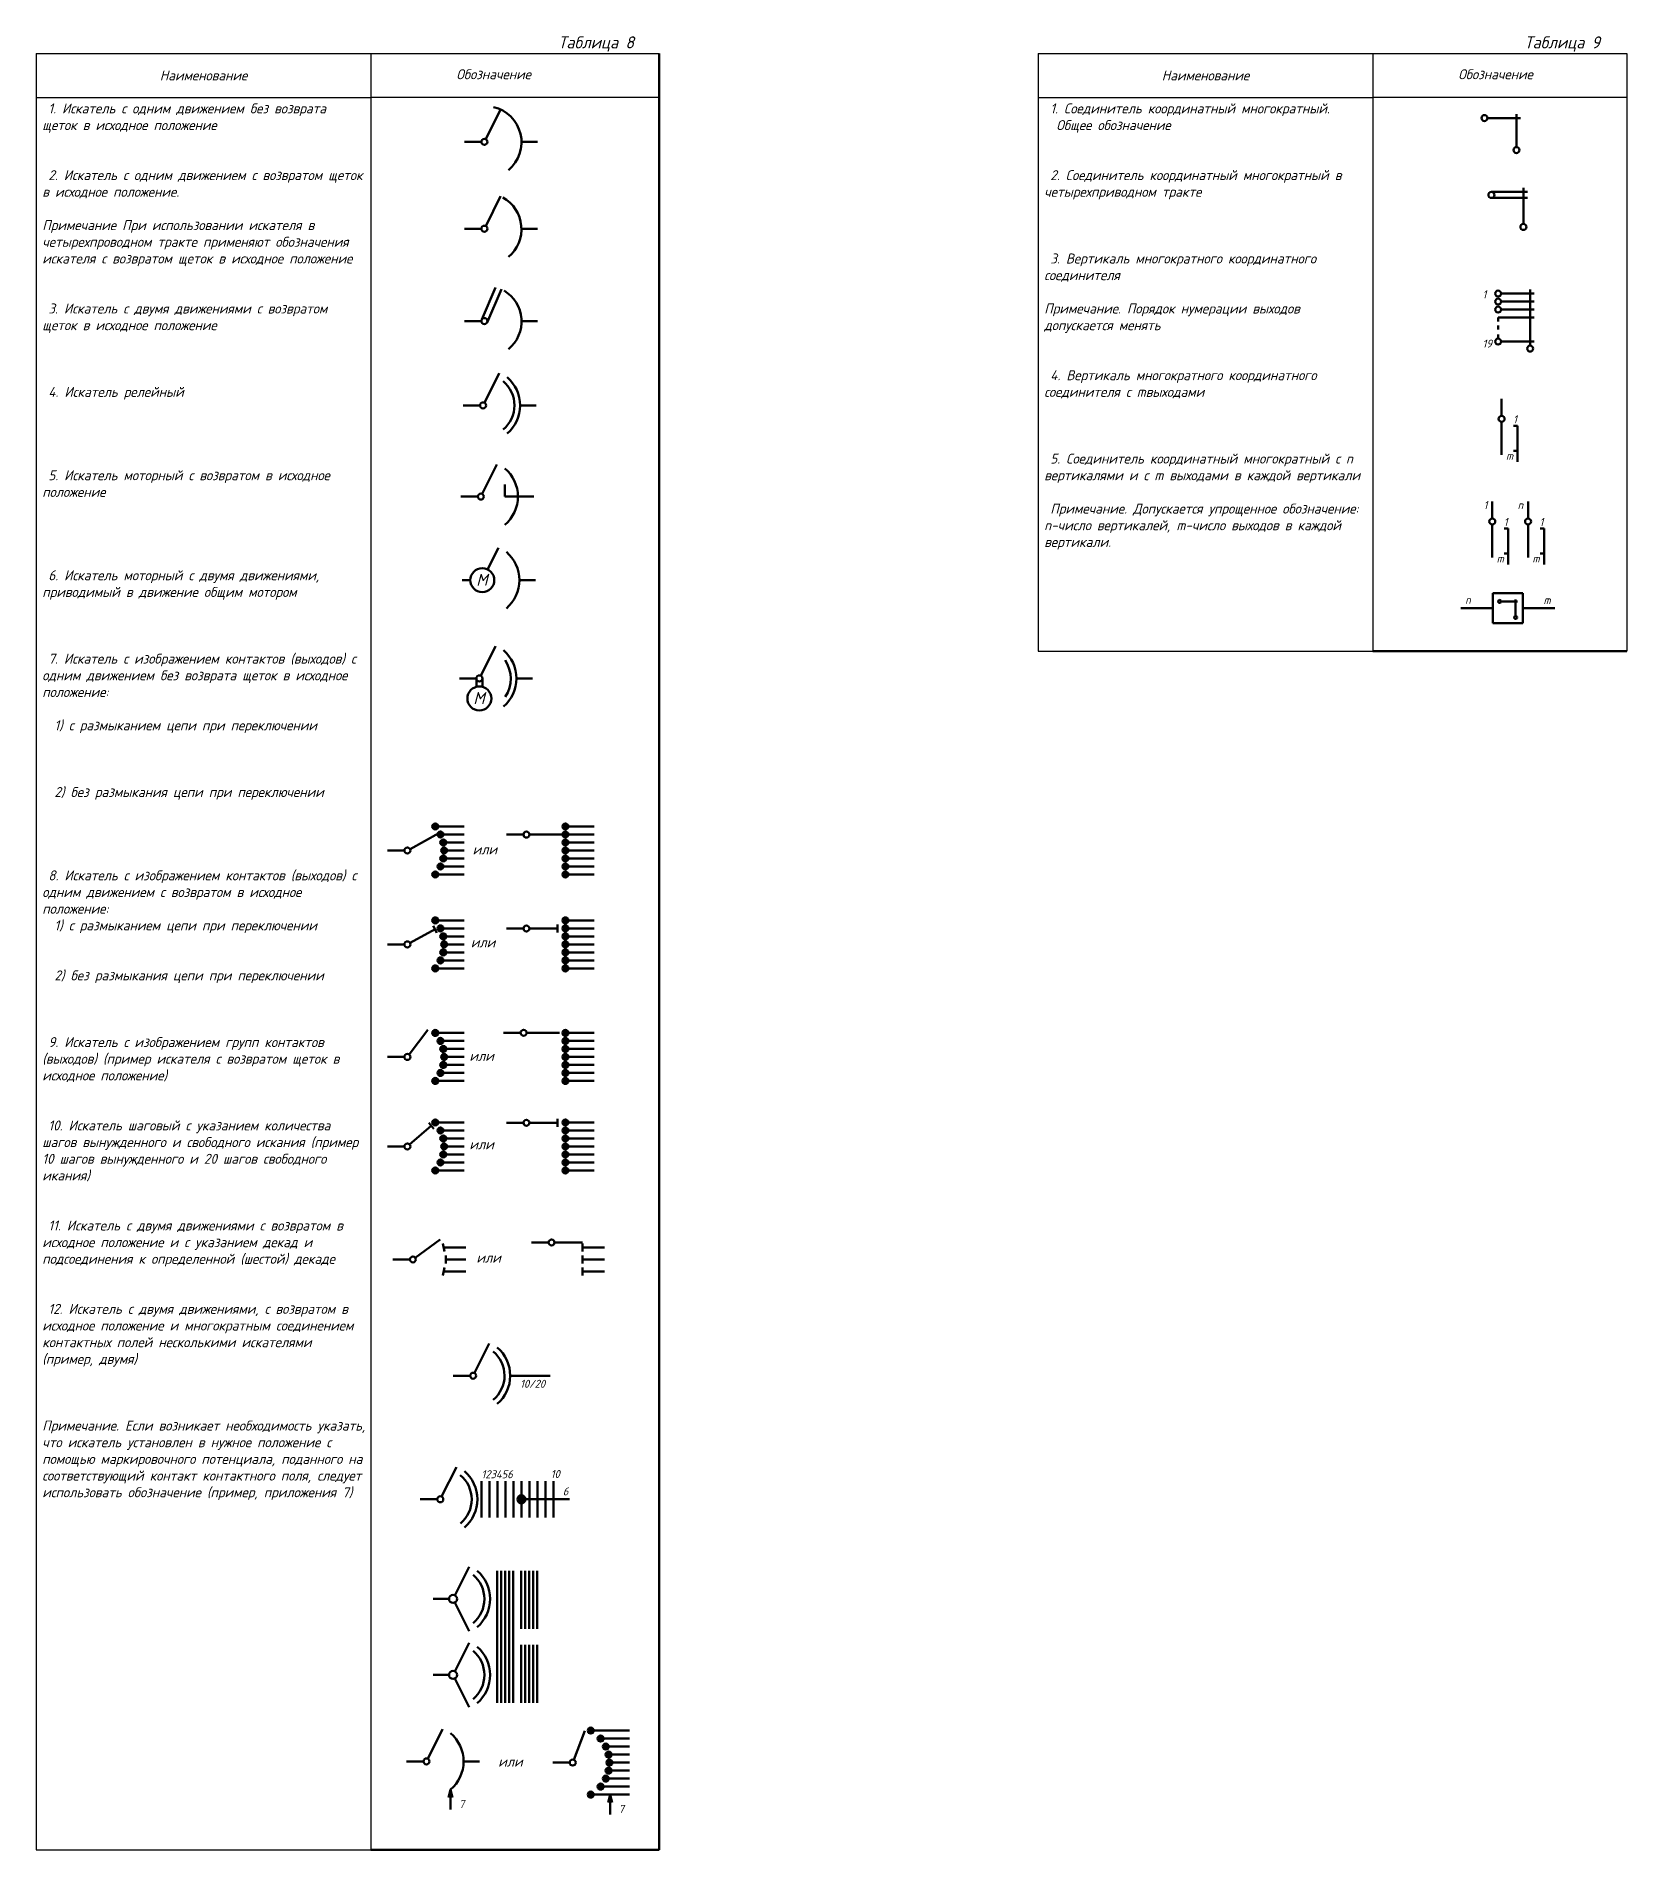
# Model space of a CAD drawing. Header units: millimetres. Extents: x 2441 to 4766, y 634 to 1472.
# Drawn here: x 4368.6 to 4766.2, y 1018.3 to 1471.6 of the extents above; entities that cross this region are included whole.
import ezdxf

# ---------------------------------------------------------------- set-up
doc = ezdxf.new("R2010")
doc.units = ezdxf.units.MM
doc.layers.get('0').update_dxf_attribs({"color": 252})
for name, color, linetype, lineweight in [('основные линии', 7, 'Continuous', 50), ('основные линии @ 1', 7, 'Continuous', 50), ('рамка-тонкие линии', 7, 'Continuous', 30)]:
    doc.layers.add(name, color=color, linetype=linetype, lineweight=lineweight)
doc.layers.add('текст', color=7, linetype='Continuous')
doc.layers.add('текст @ 1', color=7, linetype='Continuous')
doc.styles.add('стиль 2.5 ГОСТ', font='', dxfattribs={"oblique": 15, "height": 2.5})
doc.styles.add('стиль 3.5 ГОСТ', font='', dxfattribs={"oblique": 15, "height": 3.5})
doc.styles.add('стиль 5 ГОСТ', font='', dxfattribs={"oblique": 15, "height": 5})
doc.styles.get('стиль 2.5 ГОСТ').set_extended_font_data('GOST type B')
doc.styles.get('стиль 3.5 ГОСТ').set_extended_font_data('GOST type B')
doc.styles.get('стиль 5 ГОСТ').set_extended_font_data('GOST type B')

# ---------------------------------------------------------------- blocks, each defined once
blk = doc.blocks.new('*T12')
at = {"layer": 'рамка-тонкие линии', "color": 0, "linetype": 'ByBlock', "lineweight": -2, "transparency": 16777216}
for p, q in [((0, 0), (83.638623, 0)), ((0, 0), (0, -449.01199)), ((83.638623, 0), (83.638623, -449.01199)), ((0, -11), (83.638623, -11)), ((0, -449.01199), (83.638623, -449.01199))]:
    blk.add_line(p, q, dxfattribs=at)
at = {"layer": 'рамка-тонкие линии', "color": 0, "transparency": 16777216, "char_height": 2.5, "width": 80.638623}
for s, insert, attachment_point, style in [('{\\C256;Наименование}', (41.819311, -5.5), 5, 'стиль 2.5 ГОСТ'), ('{\\C256; 1. Искатель с одним движением без возврата щеток в исходное положение\\P\\P\\P 2. Искатель с одним движением с возвратом щеток в исходное положение.\\P\\PПримечание При использовании искателя в четырехпроводном тракте применяют обозначения искателя с возвратом щеток в исходное положение\\P\\P\\P 3. Искатель с двумя движениями с возвратом щеток в исходное положение\\P\\P\\P\\P 4. Искатель релейный\\P\\P\\P\\P\\P 5. Искатель моторный с возвратом в исходное положение\\P\\P\\P\\P\\P 6. Искатель моторный с двумя движениями, приводимый в движение общим мотором\\P\\P\\P\\P 7. Искатель с изображением контактов (выходов) с одним движением без возврата щеток в исходное положение:\\P\\P  1) с размыканием цепи при переключении \\P\\P\\P\\P  2) без размыкания цепи при переключении\\P\\P\\P\\P  \\P 8. Искатель с изображением контактов (выходов) с одним движением с возвратом в исходное положение:\\P  1) с размыканием цепи при переключении\\P\\P\\P  2) без размыкания цепи при переключении\\P\\P\\P\\P 9. Искатель с изображением групп контактов (выходов) (пример искателя с возвратом щеток в исходное положение)\\P\\P\\P 10. Искатель шаговый с указанием количества шагов вынужденного и свободного искания (пример 10 шагов вынужденного и 20 шагов свободного икания)\\P\\P\\P 11. Искатель с двумя движениями с возвратом в исходное положение и с указанием декад и подсоединения к определенной (шестой) декаде\\P\\P\\P 12. Искатель с двумя движениями, с возвратом в исходное положение и многократным соединением контактных полей несколькими искателями (пример, двумя)\\P\\P\\P\\PПримечание. Если возникает необходимость указать, что искатель установлен в нужное положение с помощью маркировочного потенциала, поданного на соответствующий контакт контактного поля, следует использовать обозначение (пример, приложения 7)}', (1.5, -12.5), 1, 'стиль 3.5 ГОСТ')]:
    blk.add_mtext(s, dxfattribs=dict(at, insert=insert, attachment_point=attachment_point, style=style))
blk = doc.blocks.new('*T13')
at = {"layer": 'рамка-тонкие линии', "color": 0, "linetype": 'ByBlock', "lineweight": -2, "transparency": 16777216}
for p, q in [((0, 0), (83.638623, 0)), ((0, 0), (0, -149.412979)), ((83.638623, 0), (83.638623, -149.412979)), ((0, -11), (83.638623, -11)), ((0, -149.412979), (83.638623, -149.412979))]:
    blk.add_line(p, q, dxfattribs=at)
at = {"layer": 'рамка-тонкие линии', "color": 0, "transparency": 16777216, "char_height": 2.5, "width": 80.638623}
for s, insert, attachment_point, style in [('{\\C256;Наименование}', (41.819311, -5.5), 5, 'стиль 2.5 ГОСТ'), ('{\\C256; 1. Соединитель координатный многократный.\\P  Общее обозначение\\P\\P\\P 2. Соединитель координатный многократный в четырехприводном тракте\\P\\P\\P\\P 3. Вертикаль многократного координатного соединителя\\P\\PПримечание. Порядок нумерации выходов допускается менять\\P\\P\\P 4. Вертикаль многократного координатного соединителя с mвыходами\\P\\P \\P\\P 5. Соединитель координатный многократный с n вертикалями и с m выходами в каждой вертикали\\P\\P Примечание. Допускается упрощенное обозначение: n-число вертикалей, m-число выходов в каждой вертикали.}', (1.5, -12.5), 1, 'стиль 3.5 ГОСТ')]:
    blk.add_mtext(s, dxfattribs=dict(at, insert=insert, attachment_point=attachment_point, style=style))

msp = doc.modelspace()

# ---------------------------------------------------------------- hatches: boundary and pattern name
at = {"layer": 'основные линии'}
h = msp.add_hatch(color=256, dxfattribs=at)
h.dxf.hatch_style = 1
h.paths.add_polyline_path([(4467.58, 1274.1, 1), (4469.08, 1274.1, 1)])
h = msp.add_hatch(color=256, dxfattribs=at)
h.dxf.hatch_style = 1
h.paths.add_polyline_path([(4500.11, 1274.1, 1), (4501.61, 1274.1, 1)])
h = msp.add_hatch(color=256, dxfattribs=at)
h.dxf.hatch_style = 1
h.paths.add_polyline_path([(4468.87, 1272.1, 1), (4470.37, 1272.1, 1)])
h = msp.add_hatch(color=256, dxfattribs=at)
h.dxf.hatch_style = 1
h.paths.add_polyline_path([(4469.56, 1270.1, 1), (4471.06, 1270.1, 1)])
h = msp.add_hatch(color=256, dxfattribs=at)
h.dxf.hatch_style = 1
h.paths.add_polyline_path([(4500.11, 1272.1, 1), (4501.61, 1272.1, 1)])
h = msp.add_hatch(color=256, dxfattribs=at)
h.dxf.hatch_style = 1
h.paths.add_polyline_path([(4500.11, 1270.1, 1), (4501.61, 1270.1, 1)])
h = msp.add_hatch(color=256, dxfattribs=at)
h.dxf.hatch_style = 1
h.paths.add_polyline_path([(4468.87, 1264.1, 1), (4470.37, 1264.1, 1)])
h = msp.add_hatch(color=256, dxfattribs=at)
h.dxf.hatch_style = 1
h.paths.add_polyline_path([(4469.56, 1266.1, 1), (4471.06, 1266.1, 1)])
h = msp.add_hatch(color=256, dxfattribs=at)
h.dxf.hatch_style = 1
h.paths.add_polyline_path([(4469.78, 1268.1, 1), (4471.28, 1268.1, 1)])
h = msp.add_hatch(color=256, dxfattribs=at)
h.dxf.hatch_style = 1
h.paths.add_polyline_path([(4500.11, 1268.1, 1), (4501.61, 1268.1, 1)])
h = msp.add_hatch(color=256, dxfattribs=at)
h.dxf.hatch_style = 1
h.paths.add_polyline_path([(4500.11, 1266.1, 1), (4501.61, 1266.1, 1)])
h = msp.add_hatch(color=256, dxfattribs=at)
h.dxf.hatch_style = 1
h.paths.add_polyline_path([(4500.11, 1264.1, 1), (4501.61, 1264.1, 1)])
h = msp.add_hatch(color=256, dxfattribs=at)
h.dxf.hatch_style = 1
h.paths.add_polyline_path([(4467.58, 1262.1, 1), (4469.08, 1262.1, 1)])
h = msp.add_hatch(color=256, dxfattribs=at)
h.dxf.hatch_style = 1
h.paths.add_polyline_path([(4500.11, 1262.1, 1), (4501.61, 1262.1, 1)])
h = msp.add_hatch(color=256, dxfattribs=at)
h.dxf.hatch_style = 1
h.paths.add_polyline_path([(4467.58, 1250.62, 1), (4469.08, 1250.62, 1)])
h = msp.add_hatch(color=256, dxfattribs=at)
h.dxf.hatch_style = 1
h.paths.add_polyline_path([(4500.11, 1250.62, 1), (4501.61, 1250.62, 1)])
h = msp.add_hatch(color=256, dxfattribs=at)
h.dxf.hatch_style = 1
h.paths.add_polyline_path([(4468.87, 1248.62, 1), (4470.37, 1248.62, 1)])
h = msp.add_hatch(color=256, dxfattribs=at)
h.dxf.hatch_style = 1
h.paths.add_polyline_path([(4469.56, 1246.62, 1), (4471.06, 1246.62, 1)])
h = msp.add_hatch(color=256, dxfattribs=at)
h.dxf.hatch_style = 1
h.paths.add_polyline_path([(4500.11, 1248.62, 1), (4501.61, 1248.62, 1)])
h = msp.add_hatch(color=256, dxfattribs=at)
h.dxf.hatch_style = 1
h.paths.add_polyline_path([(4500.11, 1246.62, 1), (4501.61, 1246.62, 1)])
h = msp.add_hatch(color=256, dxfattribs=at)
h.dxf.hatch_style = 1
h.paths.add_polyline_path([(4469.56, 1242.62, 1), (4471.06, 1242.62, 1)])
h = msp.add_hatch(color=256, dxfattribs=at)
h.dxf.hatch_style = 1
h.paths.add_polyline_path([(4469.78, 1244.62, 1), (4471.28, 1244.62, 1)])
h = msp.add_hatch(color=256, dxfattribs=at)
h.dxf.hatch_style = 1
h.paths.add_polyline_path([(4500.11, 1244.62, 1), (4501.61, 1244.62, 1)])
h = msp.add_hatch(color=256, dxfattribs=at)
h.dxf.hatch_style = 1
h.paths.add_polyline_path([(4500.11, 1242.62, 1), (4501.61, 1242.62, 1)])
h = msp.add_hatch(color=256, dxfattribs=at)
h.dxf.hatch_style = 1
h.paths.add_polyline_path([(4467.58, 1238.62, 1), (4469.08, 1238.62, 1)])
h = msp.add_hatch(color=256, dxfattribs=at)
h.dxf.hatch_style = 1
h.paths.add_polyline_path([(4468.87, 1240.62, 1), (4470.37, 1240.62, 1)])
h = msp.add_hatch(color=256, dxfattribs=at)
h.dxf.hatch_style = 1
h.paths.add_polyline_path([(4500.11, 1240.62, 1), (4501.61, 1240.62, 1)])
h = msp.add_hatch(color=256, dxfattribs=at)
h.dxf.hatch_style = 1
h.paths.add_polyline_path([(4500.11, 1238.62, 1), (4501.61, 1238.62, 1)])
h = msp.add_hatch(color=256, dxfattribs=at)
h.dxf.hatch_style = 1
h.paths.add_polyline_path([(4467.58, 1222.48, 1), (4469.08, 1222.48, 1)])
h = msp.add_hatch(color=256, dxfattribs=at)
h.dxf.hatch_style = 1
h.paths.add_polyline_path([(4468.87, 1220.48, 1), (4470.37, 1220.48, 1)])
h = msp.add_hatch(color=256, dxfattribs=at)
h.dxf.hatch_style = 1
h.paths.add_polyline_path([(4500.11, 1222.48, 1), (4501.61, 1222.48, 1)])
h = msp.add_hatch(color=256, dxfattribs=at)
h.dxf.hatch_style = 1
h.paths.add_polyline_path([(4500.11, 1220.48, 1), (4501.61, 1220.48, 1)])
h = msp.add_hatch(color=256, dxfattribs=at)
h.dxf.hatch_style = 1
h.paths.add_polyline_path([(4469.56, 1218.48, 1), (4471.06, 1218.48, 1)])
h = msp.add_hatch(color=256, dxfattribs=at)
h.dxf.hatch_style = 1
h.paths.add_polyline_path([(4469.56, 1214.48, 1), (4471.06, 1214.48, 1)])
h = msp.add_hatch(color=256, dxfattribs=at)
h.dxf.hatch_style = 1
h.paths.add_polyline_path([(4469.78, 1216.48, 1), (4471.28, 1216.48, 1)])
h = msp.add_hatch(color=256, dxfattribs=at)
h.dxf.hatch_style = 1
h.paths.add_polyline_path([(4500.11, 1218.48, 1), (4501.61, 1218.48, 1)])
h = msp.add_hatch(color=256, dxfattribs=at)
h.dxf.hatch_style = 1
h.paths.add_polyline_path([(4500.11, 1216.48, 1), (4501.61, 1216.48, 1)])
h = msp.add_hatch(color=256, dxfattribs=at)
h.dxf.hatch_style = 1
h.paths.add_polyline_path([(4500.11, 1214.48, 1), (4501.61, 1214.48, 1)])
h = msp.add_hatch(color=256, dxfattribs=at)
h.dxf.hatch_style = 1
h.paths.add_polyline_path([(4467.58, 1210.48, 1), (4469.08, 1210.48, 1)])
h = msp.add_hatch(color=256, dxfattribs=at)
h.dxf.hatch_style = 1
h.paths.add_polyline_path([(4468.87, 1212.48, 1), (4470.37, 1212.48, 1)])
h = msp.add_hatch(color=256, dxfattribs=at)
h.dxf.hatch_style = 1
h.paths.add_polyline_path([(4500.11, 1212.48, 1), (4501.61, 1212.48, 1)])
h = msp.add_hatch(color=256, dxfattribs=at)
h.dxf.hatch_style = 1
h.paths.add_polyline_path([(4500.11, 1210.48, 1), (4501.61, 1210.48, 1)])
h = msp.add_hatch(color=256, dxfattribs=at)
h.dxf.hatch_style = 1
h.paths.add_polyline_path([(4467.58, 1200.11, 1), (4469.08, 1200.11, 1)])
h = msp.add_hatch(color=256, dxfattribs=at)
h.dxf.hatch_style = 1
h.paths.add_polyline_path([(4468.87, 1198.11, 1), (4470.37, 1198.11, 1)])
h = msp.add_hatch(color=256, dxfattribs=at)
h.dxf.hatch_style = 1
h.paths.add_polyline_path([(4469.56, 1196.11, 1), (4471.06, 1196.11, 1)])
h = msp.add_hatch(color=256, dxfattribs=at)
h.dxf.hatch_style = 1
h.paths.add_polyline_path([(4500.11, 1200.11, 1), (4501.61, 1200.11, 1)])
h = msp.add_hatch(color=256, dxfattribs=at)
h.dxf.hatch_style = 1
h.paths.add_polyline_path([(4500.11, 1198.11, 1), (4501.61, 1198.11, 1)])
h = msp.add_hatch(color=256, dxfattribs=at)
h.dxf.hatch_style = 1
h.paths.add_polyline_path([(4500.11, 1196.11, 1), (4501.61, 1196.11, 1)])
h = msp.add_hatch(color=256, dxfattribs=at)
h.dxf.hatch_style = 1
h.paths.add_polyline_path([(4469.56, 1192.11, 1), (4471.06, 1192.11, 1)])
h = msp.add_hatch(color=256, dxfattribs=at)
h.dxf.hatch_style = 1
h.paths.add_polyline_path([(4469.78, 1194.11, 1), (4471.28, 1194.11, 1)])
h = msp.add_hatch(color=256, dxfattribs=at)
h.dxf.hatch_style = 1
h.paths.add_polyline_path([(4500.11, 1194.11, 1), (4501.61, 1194.11, 1)])
h = msp.add_hatch(color=256, dxfattribs=at)
h.dxf.hatch_style = 1
h.paths.add_polyline_path([(4500.11, 1192.11, 1), (4501.61, 1192.11, 1)])
h = msp.add_hatch(color=256, dxfattribs=at)
h.dxf.hatch_style = 1
h.paths.add_polyline_path([(4467.58, 1188.11, 1), (4469.08, 1188.11, 1)])
h = msp.add_hatch(color=256, dxfattribs=at)
h.dxf.hatch_style = 1
h.paths.add_polyline_path([(4468.87, 1190.11, 1), (4470.37, 1190.11, 1)])
h = msp.add_hatch(color=256, dxfattribs=at)
h.dxf.hatch_style = 1
h.paths.add_polyline_path([(4500.11, 1190.11, 1), (4501.61, 1190.11, 1)])
h = msp.add_hatch(color=256, dxfattribs=at)
h.dxf.hatch_style = 1
h.paths.add_polyline_path([(4500.11, 1188.11, 1), (4501.61, 1188.11, 1)])
h = msp.add_hatch(color=256, dxfattribs=at)
h.dxf.hatch_style = 1
h.paths.add_polyline_path([(4489.84, 1106.91, 0.414214), (4488.84, 1105.91, 0.414214), (4489.84, 1104.91)])
h.paths.add_polyline_path([(4490.84, 1105.91, 0.414214), (4489.84, 1106.91), (4489.84, 1104.91, 0.414214)])
h = msp.add_hatch(color=256, dxfattribs=at)
h.dxf.hatch_style = 1
h.paths.add_polyline_path([(4506.44, 1048.11, 1), (4507.94, 1048.11, 1)])
h = msp.add_hatch(color=256, dxfattribs=at)
h.dxf.hatch_style = 1
h.paths.add_polyline_path([(4508.91, 1046.11, 1), (4510.41, 1046.11, 1)])
h = msp.add_hatch(color=256, dxfattribs=at)
h.dxf.hatch_style = 1
h.paths.add_polyline_path([(4510.2, 1044.11, 1), (4511.7, 1044.11, 1)])
h = msp.add_hatch(color=256, dxfattribs=at)
h.dxf.hatch_style = 1
h.paths.add_polyline_path([(4510.89, 1042.11, 1), (4512.39, 1042.11, 1)])
h = msp.add_hatch(color=256, dxfattribs=at)
h.dxf.hatch_style = 1
h.paths.add_polyline_path([(4510.89, 1038.11, 1), (4512.39, 1038.11, 1)])
h = msp.add_hatch(color=256, dxfattribs=at)
h.dxf.hatch_style = 1
h.paths.add_polyline_path([(4511.11, 1040.11, 1), (4512.61, 1040.11, 1)])
h = msp.add_hatch(color=256, dxfattribs=at)
h.dxf.hatch_style = 1
h.paths.add_polyline_path([(4508.91, 1034.11, 1), (4510.41, 1034.11, 1)])
h = msp.add_hatch(color=256, dxfattribs=at)
h.dxf.hatch_style = 1
h.paths.add_polyline_path([(4510.2, 1036.11, 1), (4511.7, 1036.11, 1)])
h = msp.add_hatch(color=256, dxfattribs=at)
h.dxf.hatch_style = 1
h.paths.add_polyline_path([(4506.44, 1032.11, 1), (4507.94, 1032.11, 1)])

# ---------------------------------------------------------------- linework, layer by layer
for p, q in [((4524.31, 1018.32), (4524.31, 1467.33)), ((4480.93, 1445.9), (4484.62, 1453.33)), ((4731.38, 1451.19), (4739.63, 1451.19)), ((4738.63, 1443.94), (4738.63, 1452.19)), ((4475.6, 1445.23), (4479.85, 1445.23)), ((4489.87, 1445.23), (4493.87, 1445.23)), ((4732.35, 1432.7), (4741.35, 1432.7)), ((4740.35, 1424.7), (4740.35, 1433.7)), ((4480.93, 1424.19), (4484.62, 1431.63)), ((4732.35, 1431.2), (4741.35, 1431.2)), ((4475.6, 1423.52), (4479.85, 1423.52)), ((4489.87, 1423.52), (4493.87, 1423.52)), ((4479.95, 1400.81), (4483.37, 1408.79)), ((4481.25, 1400.06), (4484.85, 1408.45)), ((4734.8, 1407.31), (4743.05, 1407.31)), ((4734.8, 1405.31), (4743.05, 1405.31)), ((4742.05, 1394.31), (4742.05, 1408.31)), ((4734.05, 1401.31), (4743.05, 1401.31)), ((4734.05, 1400.31), (4734.05, 1401.31)), ((4734.8, 1403.31), (4743.05, 1403.31)), ((4475.6, 1400.44), (4479.85, 1400.44)), ((4489.87, 1400.44), (4493.87, 1400.44)), ((4734.05, 1398.31), (4734.05, 1399.31)), ((4734.05, 1396.06), (4734.05, 1397.06)), ((4734.8, 1395.31), (4743.05, 1395.31)), ((4480.6, 1380.02), (4484.29, 1387.4)), ((4475.26, 1379.35), (4479.51, 1379.35)), ((4489.53, 1379.35), (4493.53, 1379.35)), ((4734.91, 1380.99), (4734.91, 1376.74)), ((4734.91, 1375.24), (4734.91, 1366.99)), ((4737.91, 1374.24), (4738.91, 1374.24)), ((4738.91, 1374.24), (4738.91, 1365.24)), ((4480.04, 1357.23), (4483.73, 1364.61)), ((4737.91, 1367.99), (4738.91, 1367.99)), ((4474.71, 1356.56), (4478.96, 1356.56)), ((4485.72, 1359.58), (4485.71, 1356.58)), ((4485.73, 1356.58), (4492.98, 1356.56)), ((4732.57, 1355.34), (4732.57, 1351.09)), ((4741.52, 1355.34), (4741.52, 1351.09)), ((4732.57, 1349.59), (4732.57, 1341.34)), ((4735.57, 1348.59), (4736.57, 1348.59)), ((4736.57, 1348.59), (4736.57, 1339.59)), ((4741.52, 1349.59), (4741.52, 1341.34)), ((4744.52, 1348.59), (4745.52, 1348.59)), ((4745.52, 1348.59), (4745.52, 1339.59)), ((4481.41, 1338.35), (4484.1, 1343.72)), ((4735.57, 1342.34), (4736.57, 1342.34)), ((4744.52, 1342.34), (4745.52, 1342.34)), ((4475.07, 1335.67), (4477.07, 1335.67)), ((4489.34, 1335.67), (4493.34, 1335.67)), ((4732.74, 1328.64), (4724.74, 1328.64)), ((4732.74, 1332.39), (4732.74, 1324.89)), ((4740.24, 1332.39), (4732.74, 1332.39)), ((4734.8, 1330.35), (4738.92, 1330.35)), ((4738.42, 1326.72), (4738.42, 1330.85)), ((4740.24, 1324.89), (4740.24, 1332.39)), ((4740.24, 1328.64), (4748.24, 1328.64)), ((4732.74, 1324.89), (4740.24, 1324.89)), ((4479.68, 1311.78), (4483.37, 1319.16)), ((4702.69, 1317.92), (4766.19, 1317.92)), ((4474.34, 1311.11), (4478.59, 1311.11)), ((4478.59, 1311.11), (4478.59, 1308.94)), ((4480.09, 1311.11), (4480.09, 1308.94)), ((4488.61, 1311.11), (4492.61, 1311.11)), ((4468.33, 1274.1), (4475.53, 1274.1)), ((4500.86, 1274.1), (4508.07, 1274.1)), ((4462, 1268.46), (4469.24, 1272.41)), ((4469.62, 1272.1), (4475.53, 1272.1)), ((4470.31, 1270.1), (4475.53, 1270.1)), ((4486.11, 1272.07), (4490.36, 1272.07)), ((4491.86, 1272.07), (4500.11, 1272.07)), ((4500.86, 1272.1), (4508.07, 1272.1)), ((4500.86, 1270.1), (4508.07, 1270.1)), ((4456.34, 1268.1), (4460.59, 1268.1)), ((4470.31, 1266.1), (4475.53, 1266.1)), ((4470.53, 1268.1), (4475.53, 1268.1)), ((4500.86, 1268.1), (4508.07, 1268.1)), ((4500.86, 1266.1), (4508.07, 1266.1)), ((4468.33, 1262.1), (4475.53, 1262.1)), ((4469.62, 1264.1), (4475.53, 1264.1)), ((4500.86, 1264.1), (4508.07, 1264.1)), ((4500.86, 1262.1), (4508.07, 1262.1)), ((4462, 1244.98), (4468.26, 1248.39)), ((4467.78, 1249.27), (4468.74, 1247.51)), ((4468.33, 1250.62), (4475.53, 1250.62)), ((4469.62, 1248.62), (4475.53, 1248.62)), ((4470.31, 1246.62), (4475.53, 1246.62)), ((4486.11, 1248.59), (4490.36, 1248.59)), ((4491.86, 1248.59), (4498.86, 1248.59)), ((4498.86, 1249.59), (4498.86, 1247.59)), ((4500.86, 1250.62), (4508.07, 1250.62)), ((4500.86, 1248.62), (4508.07, 1248.62)), ((4500.86, 1246.62), (4508.07, 1246.62)), ((4456.34, 1244.62), (4460.59, 1244.62)), ((4470.31, 1242.62), (4475.53, 1242.62)), ((4470.53, 1244.62), (4475.53, 1244.62)), ((4500.86, 1244.62), (4508.07, 1244.62)), ((4500.86, 1242.62), (4508.07, 1242.62)), ((4468.33, 1238.62), (4475.53, 1238.62)), ((4469.62, 1240.62), (4475.53, 1240.62)), ((4500.86, 1240.62), (4508.07, 1240.62)), ((4500.86, 1238.62), (4508.07, 1238.62)), ((4461.79, 1217.08), (4466.43, 1223.24)), ((4468.33, 1222.48), (4475.53, 1222.48)), ((4469.62, 1220.48), (4475.53, 1220.48)), ((4485.4, 1222.52), (4489.65, 1222.52)), ((4491.15, 1222.52), (4499.4, 1222.52)), ((4500.86, 1222.48), (4508.07, 1222.48)), ((4500.86, 1220.48), (4508.07, 1220.48)), ((4456.34, 1216.48), (4460.59, 1216.48)), ((4470.31, 1218.48), (4475.53, 1218.48)), ((4470.53, 1216.48), (4475.53, 1216.48)), ((4500.86, 1218.48), (4508.07, 1218.48)), ((4500.86, 1216.48), (4508.07, 1216.48)), ((4468.33, 1210.48), (4475.53, 1210.48)), ((4469.62, 1212.48), (4475.53, 1212.48)), ((4470.31, 1214.48), (4475.53, 1214.48)), ((4500.86, 1214.48), (4508.07, 1214.48)), ((4500.86, 1212.48), (4508.07, 1212.48)), ((4500.86, 1210.48), (4508.07, 1210.48)), ((4461.91, 1194.6), (4467.32, 1199.25)), ((4466.67, 1200), (4467.97, 1198.49)), ((4468.33, 1200.11), (4475.53, 1200.11)), ((4469.62, 1198.11), (4475.53, 1198.11)), ((4486.11, 1200.03), (4490.36, 1200.03)), ((4491.86, 1200.03), (4498.86, 1200.03)), ((4498.86, 1201.03), (4498.86, 1199.03)), ((4500.86, 1200.11), (4508.07, 1200.11)), ((4500.86, 1198.11), (4508.07, 1198.11)), ((4456.34, 1194.11), (4460.59, 1194.11)), ((4470.31, 1196.11), (4475.53, 1196.11)), ((4470.53, 1194.11), (4475.53, 1194.11)), ((4500.86, 1196.11), (4508.07, 1196.11)), ((4500.86, 1194.11), (4508.07, 1194.11)), ((4468.33, 1188.11), (4475.53, 1188.11)), ((4469.62, 1190.11), (4475.53, 1190.11)), ((4470.31, 1192.11), (4475.53, 1192.11)), ((4500.86, 1192.11), (4508.07, 1192.11)), ((4500.86, 1190.11), (4508.07, 1190.11)), ((4500.86, 1188.11), (4508.07, 1188.11)), ((4463.32, 1166.31), (4469.57, 1170.82)), ((4470.24, 1169.85), (4470.66, 1167.89)), ((4492.39, 1170.12), (4496.64, 1170.12)), ((4498.14, 1170.12), (4505.14, 1170.12)), ((4505.14, 1169.87), (4505.14, 1167.87)), ((4457.71, 1165.87), (4461.96, 1165.87)), ((4470.45, 1168.87), (4475.95, 1168.87)), ((4470.95, 1166.87), (4470.95, 1164.87)), ((4470.95, 1165.87), (4475.95, 1165.87)), ((4505.14, 1168.87), (4510.64, 1168.87)), ((4505.14, 1166.87), (4505.14, 1164.87)), ((4505.14, 1165.87), (4510.64, 1165.87)), ((4470.66, 1163.85), (4470.24, 1161.89)), ((4470.45, 1162.87), (4475.95, 1162.87)), ((4505.14, 1163.87), (4505.14, 1161.87)), ((4505.14, 1162.87), (4510.64, 1162.87)), ((4478.11, 1137.49), (4481.8, 1144.87)), ((4472.78, 1136.82), (4477.03, 1136.82)), ((4487.05, 1136.82), (4497.05, 1136.82)), ((4469.9, 1106.58), (4473.59, 1113.96)), ((4479.84, 1110.41), (4479.84, 1101.41)), ((4481.84, 1110.41), (4481.84, 1101.41)), ((4483.84, 1110.41), (4483.84, 1101.41)), ((4485.84, 1110.41), (4485.84, 1101.41)), ((4487.84, 1110.41), (4487.84, 1101.41)), ((4489.84, 1110.41), (4489.84, 1101.41)), ((4491.84, 1110.41), (4491.84, 1101.41)), ((4493.84, 1110.41), (4493.84, 1101.41)), ((4495.84, 1110.41), (4495.84, 1101.41)), ((4497.84, 1110.41), (4497.84, 1101.41)), ((4464.57, 1105.91), (4468.82, 1105.91)), ((4489.84, 1105.91), (4501.84, 1105.91)), ((4473.2, 1081.91), (4476.78, 1089.06)), ((4483.75, 1088.01), (4483.75, 1055.01)), ((4484.75, 1088.01), (4484.75, 1055.01)), ((4485.75, 1088.01), (4485.75, 1055.01)), ((4486.75, 1088.01), (4486.75, 1055.01)), ((4487.75, 1088.01), (4487.75, 1055.01)), ((4489.75, 1073.51), (4489.75, 1088.01)), ((4490.75, 1073.51), (4490.75, 1088.01)), ((4491.75, 1073.51), (4491.75, 1088.01)), ((4492.75, 1073.51), (4492.75, 1088.01)), ((4493.75, 1073.51), (4493.75, 1088.01)), ((4467.75, 1081.01), (4471.75, 1081.01)), ((4473.2, 1080.12), (4476.78, 1072.96)), ((4473.2, 1062.91), (4476.78, 1070.06)), ((4489.75, 1055.01), (4489.75, 1069.51)), ((4490.75, 1055.01), (4490.75, 1069.51)), ((4491.75, 1055.01), (4491.75, 1069.51)), ((4492.75, 1055.01), (4492.75, 1069.51)), ((4493.75, 1055.01), (4493.75, 1069.51)), ((4467.75, 1062.01), (4471.75, 1062.01)), ((4473.2, 1061.12), (4476.78, 1053.96)), ((4466.46, 1041.08), (4470.15, 1048.45)), ((4502.94, 1040.81), (4505.67, 1048.02)), ((4507.19, 1048.11), (4516.86, 1048.11)), ((4509.66, 1046.11), (4516.86, 1046.11)), ((4510.95, 1044.11), (4516.86, 1044.11)), ((4461.12, 1040.4), (4465.37, 1040.4)), ((4475.39, 1040.4), (4479.39, 1040.4)), ((4497.67, 1040.11), (4501.92, 1040.11)), ((4511.64, 1042.11), (4516.86, 1042.11)), ((4511.64, 1038.11), (4516.86, 1038.11)), ((4511.86, 1040.11), (4516.86, 1040.11)), ((4509.66, 1034.11), (4516.86, 1034.11)), ((4510.95, 1036.11), (4516.86, 1036.11)), ((4471.64, 1031.35), (4472.14, 1033.35)), ((4472.14, 1033.35), (4472.14, 1028.35)), ((4472.64, 1031.35), (4472.14, 1033.35)), ((4507.19, 1032.11), (4516.86, 1032.11)), ((4511.53, 1030.11), (4512.03, 1032.11)), ((4512.03, 1032.11), (4512.03, 1027.11)), ((4512.53, 1030.11), (4512.03, 1032.11)), ((4452.2, 1018.32), (4524.31, 1018.32))]:
    msp.add_line(p, q, dxfattribs=at)
for centre, radius in [((4730.63, 1451.19), 0.75), ((4480.6, 1445.23), 0.75), ((4738.63, 1443.19), 0.75), ((4732.35, 1431.95), 0.75), ((4480.6, 1423.52), 0.75), ((4740.35, 1423.95), 0.75), ((4734.05, 1407.31), 0.75), ((4734.05, 1405.31), 0.75), ((4480.6, 1400.44), 0.75), ((4734.05, 1403.31), 0.75), ((4734.05, 1395.31), 0.75), ((4742.05, 1393.56), 0.75), ((4480.26, 1379.35), 0.75), ((4734.91, 1375.99), 0.75), ((4479.71, 1356.56), 0.75), ((4732.57, 1350.34), 0.75), ((4741.52, 1350.34), 0.75), ((4480.07, 1335.67), 3), ((4734.42, 1330.35), 0.375), ((4738.42, 1326.35), 0.375), ((4479.34, 1311.11), 0.75), ((4479.34, 1306.11), 3), ((4468.33, 1274.1), 0.75), ((4500.86, 1274.1), 0.75), ((4469.62, 1272.1), 0.75), ((4470.31, 1270.1), 0.75), ((4491.11, 1272.07), 0.75), ((4500.86, 1272.1), 0.75), ((4500.86, 1270.1), 0.75), ((4461.34, 1268.1), 0.75), ((4469.62, 1264.1), 0.75), ((4470.31, 1266.1), 0.75), ((4470.53, 1268.1), 0.75), ((4500.86, 1268.1), 0.75), ((4500.86, 1266.1), 0.75), ((4500.86, 1264.1), 0.75), ((4468.33, 1262.1), 0.75), ((4500.86, 1262.1), 0.75), ((4468.33, 1250.62), 0.75), ((4500.86, 1250.62), 0.75), ((4469.62, 1248.62), 0.75), ((4470.31, 1246.62), 0.75), ((4491.11, 1248.59), 0.75), ((4500.86, 1248.62), 0.75), ((4500.86, 1246.62), 0.75), ((4461.34, 1244.62), 0.75), ((4470.31, 1242.62), 0.75), ((4470.53, 1244.62), 0.75), ((4500.86, 1244.62), 0.75), ((4500.86, 1242.62), 0.75), ((4468.33, 1238.62), 0.75), ((4469.62, 1240.62), 0.75), ((4500.86, 1240.62), 0.75), ((4500.86, 1238.62), 0.75), ((4468.33, 1222.48), 0.75), ((4469.62, 1220.48), 0.75), ((4490.4, 1222.52), 0.75), ((4500.86, 1222.48), 0.75), ((4500.86, 1220.48), 0.75), ((4461.34, 1216.48), 0.75), ((4470.31, 1218.48), 0.75), ((4470.31, 1214.48), 0.75), ((4470.53, 1216.48), 0.75), ((4500.86, 1218.48), 0.75), ((4500.86, 1216.48), 0.75), ((4500.86, 1214.48), 0.75), ((4468.33, 1210.48), 0.75), ((4469.62, 1212.48), 0.75), ((4500.86, 1212.48), 0.75), ((4500.86, 1210.48), 0.75), ((4468.33, 1200.11), 0.75), ((4469.62, 1198.11), 0.75), ((4470.31, 1196.11), 0.75), ((4491.11, 1200.03), 0.75), ((4500.86, 1200.11), 0.75), ((4500.86, 1198.11), 0.75), ((4500.86, 1196.11), 0.75), ((4461.34, 1194.11), 0.75), ((4470.31, 1192.11), 0.75), ((4470.53, 1194.11), 0.75), ((4500.86, 1194.11), 0.75), ((4500.86, 1192.11), 0.75), ((4468.33, 1188.11), 0.75), ((4469.62, 1190.11), 0.75), ((4500.86, 1190.11), 0.75), ((4500.86, 1188.11), 0.75), ((4497.39, 1170.12), 0.75), ((4462.71, 1165.87), 0.75), ((4477.78, 1136.82), 0.75), ((4469.57, 1105.91), 0.75), ((4489.84, 1105.91), 1), ((4472.75, 1081.01), 1), ((4472.75, 1062.01), 1), ((4507.19, 1048.11), 0.75), ((4509.66, 1046.11), 0.75), ((4510.95, 1044.11), 0.75), ((4511.64, 1042.11), 0.75), ((4466.12, 1040.4), 0.75), ((4502.67, 1040.11), 0.75), ((4511.64, 1038.11), 0.75), ((4511.86, 1040.11), 0.75), ((4509.66, 1034.11), 0.75), ((4510.95, 1036.11), 0.75), ((4507.19, 1032.11), 0.75)]:
    msp.add_circle(centre, radius, dxfattribs=at)
for centre, radius, start, end in [((4480.82, 1445.12), 9.05, 309.8359, 76.935), ((4480.85, 1423.41), 9.02, 309.7412, 60.9512), ((4480.85, 1400.33), 9.02, 309.7412, 58.9673), ((4480.26, 1379.35), 7.85, 309.7899, 50.4013), ((4480.26, 1379.35), 9.27, 310.4888, 49.5111), ((4479.71, 1356.56), 9.27, 310.4888, 49.5111), ((4480.07, 1335.67), 9.27, 310.4888, 49.5111), ((4479.34, 1311.11), 9.27, 310.4888, 49.5111), ((4479.05, 1311.04), 8.14, 326.354, 34.3686), ((4477.78, 1136.82), 7.85, 309.7899, 50.4013), ((4477.78, 1136.82), 9.27, 310.4888, 49.5111), ((4469.57, 1105.91), 7.85, 309.7899, 50.4013), ((4469.57, 1105.91), 9.27, 310.4888, 49.5111), ((4472.75, 1081.01), 9.27, 310.4888, 49.5111), ((4472.75, 1081.01), 7.85, 309.7899, 50.4013), ((4472.75, 1062.01), 7.85, 309.7899, 50.4013), ((4472.75, 1062.01), 9.27, 310.4888, 49.5111), ((4466.12, 1040.4), 9.27, 310.4888, 49.5111)]:
    msp.add_arc(centre, radius, start, end, dxfattribs=at)
at = {"layer": 'рамка-тонкие линии'}
for p, q in [((4452.2, 1467.33), (4524.31, 1467.33)), ((4702.69, 1467.33), (4766.19, 1467.33)), ((4766.19, 1467.33), (4766.19, 1317.92)), ((4524.31, 1456.33), (4452.2, 1456.33)), ((4766.19, 1456.33), (4702.69, 1456.33))]:
    msp.add_line(p, q, dxfattribs=at)

# ---------------------------------------------------------------- block references
for name, p in [('*T12', (4368.56, 1467.33)), ('*T13', (4619.06, 1467.33))]:
    msp.add_blockref(name, p)

# ---------------------------------------------------------------- texts
at = {"layer": 'основные линии', "char_height": 2, "width": 1.5019, "attachment_point": 1, "style": 'стиль 5 ГОСТ'}
for s, insert in [('1', (4730.15, 1408.12)), ('19', (4730.15, 1395.8)), ('1', (4737.79, 1376.87)), ('m', (4736, 1367.74)), ('1', (4730.41, 1355.44)), ('1', (4735.45, 1351.21)), ('n', (4738.92, 1355.44)), ('1', (4744.4, 1351.21)), ('m', (4733.67, 1342.08)), ('m', (4742.61, 1342.08)), ('n', (4725.81, 1331.75)), ('m', (4745.38, 1331.69)), ('10', (4497.19, 1113.26)), ('6', (4500.21, 1108.91)), ('7', (4474.25, 1030.76)), ('7', (4514.14, 1029.51))]:
    msp.add_mtext(s, dxfattribs=dict(at, insert=insert))
at = {"layer": 'основные линии @ 1', "attachment_point": 1, "style": 'стиль 5 ГОСТ'}
for s, width, insert, char_height in [('М', 11.6992, (4478.55, 1337.26), 3), ('М', 11.6992, (4477.83, 1307.7), 3), ('10/20', 11.4497, (4489.53, 1135.79), 2), ('123456', 18.2802, (4479.88, 1113.18), 2)]:
    msp.add_mtext_dynamic_manual_height_columns(s, width=width, gutter_width=25, heights=[0], dxfattribs=dict(at, insert=insert, char_height=char_height))
at = {"layer": 'текст', "char_height": 2.5, "width": 24.8571, "attachment_point": 1, "style": 'стиль 5 ГОСТ'}
for insert in [(4473.59, 1463.38), (4724.08, 1463.38)]:
    msp.add_mtext('Обозначение', dxfattribs=dict(at, insert=insert))
at = {"layer": 'текст @ 1', "attachment_point": 1}
for s, width, insert, char_height, style in [('Таблица 8', 48.0222, (4499.06, 1471.6), 3, 'стиль 5 ГОСТ'), ('Таблица 9', 48.0222, (4740.62, 1471.6), 3, 'стиль 5 ГОСТ'), ('или', 30.0284, (4477.66, 1269.62), 2.5, 'стиль 2.5 ГОСТ'), ('или', 30.0284, (4477.2, 1246.39), 2.5, 'стиль 2.5 ГОСТ'), ('или', 30.0284, (4476.85, 1218), 2.5, 'стиль 2.5 ГОСТ'), ('или', 30.0284, (4476.85, 1195.91), 2.5, 'стиль 2.5 ГОСТ'), ('или', 30.0284, (4478.6, 1167.57), 2.5, 'стиль 2.5 ГОСТ'), ('или', 30.0284, (4484.05, 1041.6), 2.5, 'стиль 2.5 ГОСТ')]:
    msp.add_mtext_dynamic_manual_height_columns(s, width=width, gutter_width=25, heights=[0], dxfattribs=dict(at, insert=insert, char_height=char_height, style=style))

doc.saveas('drawing.dxf')
